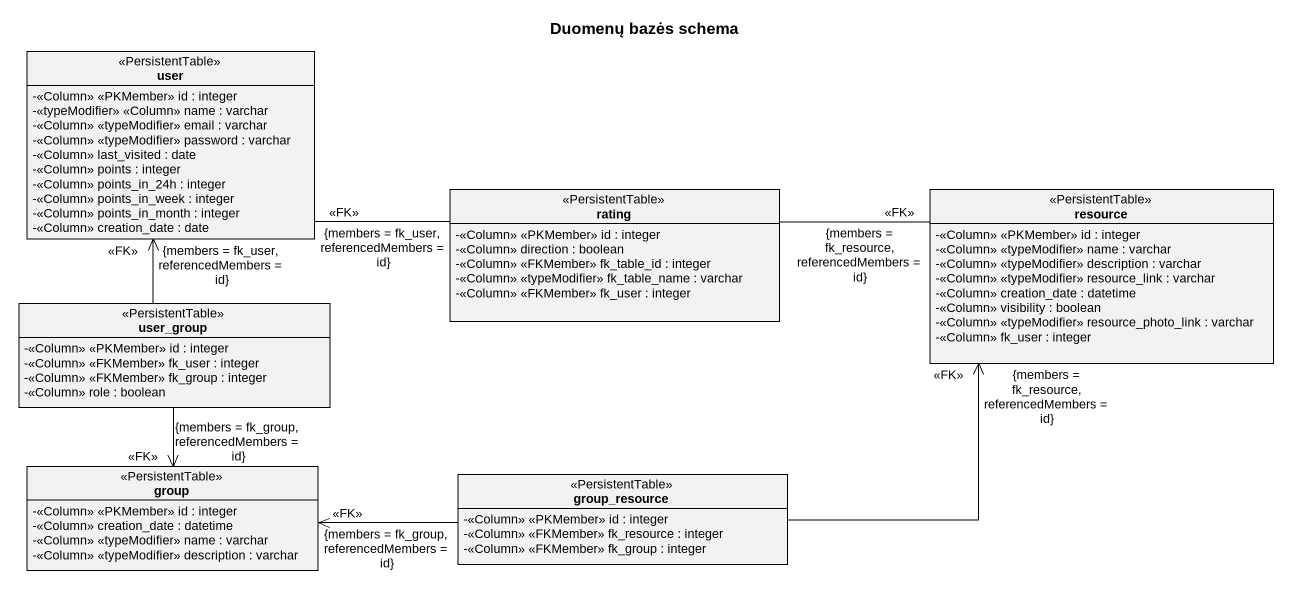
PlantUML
@startuml
title Duomenų bazės schema
hide circle
hide empty members
skinparam classAttributeIconSize 0
class user <<PersistentTable>> {
  -<<Column>> <<PKMember>> id : integer
  -<<typeModifier>> <<Column>> name : varchar
  -<<Column>> <<typeModifier>> email : varchar
  -<<Column>> <<typeModifier>> password : varchar
  -<<Column>> last_visited : date
  -<<Column>> points : integer
  -<<Column>> points_in_24h : integer
  -<<Column>> points_in_week : integer
  -<<Column>> points_in_month : integer
  -<<Column>> creation_date : date
}
class rating <<PersistentTable>> {
  -<<Column>> <<PKMember>> id : integer
  -<<Column>> direction : boolean
  -<<Column>> <<FKMember>> fk_table_id : integer
  -<<Column>> <<typeModifier>> fk_table_name : varchar
  -<<Column>> <<FKMember>> fk_user : integer
}
class resource <<PersistentTable>> {
  -<<Column>> <<PKMember>> id : integer
  -<<Column>> <<typeModifier>> name : varchar
  -<<Column>> <<typeModifier>> description : varchar
  -<<Column>> <<typeModifier>> resource_link : varchar
  -<<Column>> creation_date : datetime
  -<<Column>> visibility : boolean
  -<<Column>> <<typeModifier>> resource_photo_link : varchar
  -<<Column>> fk_user : integer
}
class user_group <<PersistentTable>> {
  -<<Column>> <<PKMember>> id : integer
  -<<Column>> <<FKMember>> fk_user : integer
  -<<Column>> <<FKMember>> fk_group : integer
  -<<Column>> role : boolean
}
class "group" as group_ <<PersistentTable>> {
  -<<Column>> <<PKMember>> id : integer
  -<<Column>> creation_date : datetime
  -<<Column>> <<typeModifier>> name : varchar
  -<<Column>> <<typeModifier>> description : varchar
}
class group_resource <<PersistentTable>> {
  -<<Column>> <<PKMember>> id : integer
  -<<Column>> <<FKMember>> fk_resource : integer
  -<<Column>> <<FKMember>> fk_group : integer
}
rating -left- "<<FK>>\n{members = fk_user, referencedMembers = id}" user
rating -right- "<<FK>>\n{members = fk_resource, referencedMembers = id}" resource
user_group -up-> "<<FK>>\n{members = fk_user, referencedMembers = id}" user
user_group --> "<<FK>>\n{members = fk_group, referencedMembers = id}" group_
group_resource -right-> "<<FK>>\n{members = fk_resource, referencedMembers = id}" resource
group_resource -left-> "<<FK>>\n{members = fk_group, referencedMembers = id}" group_
@enduml
